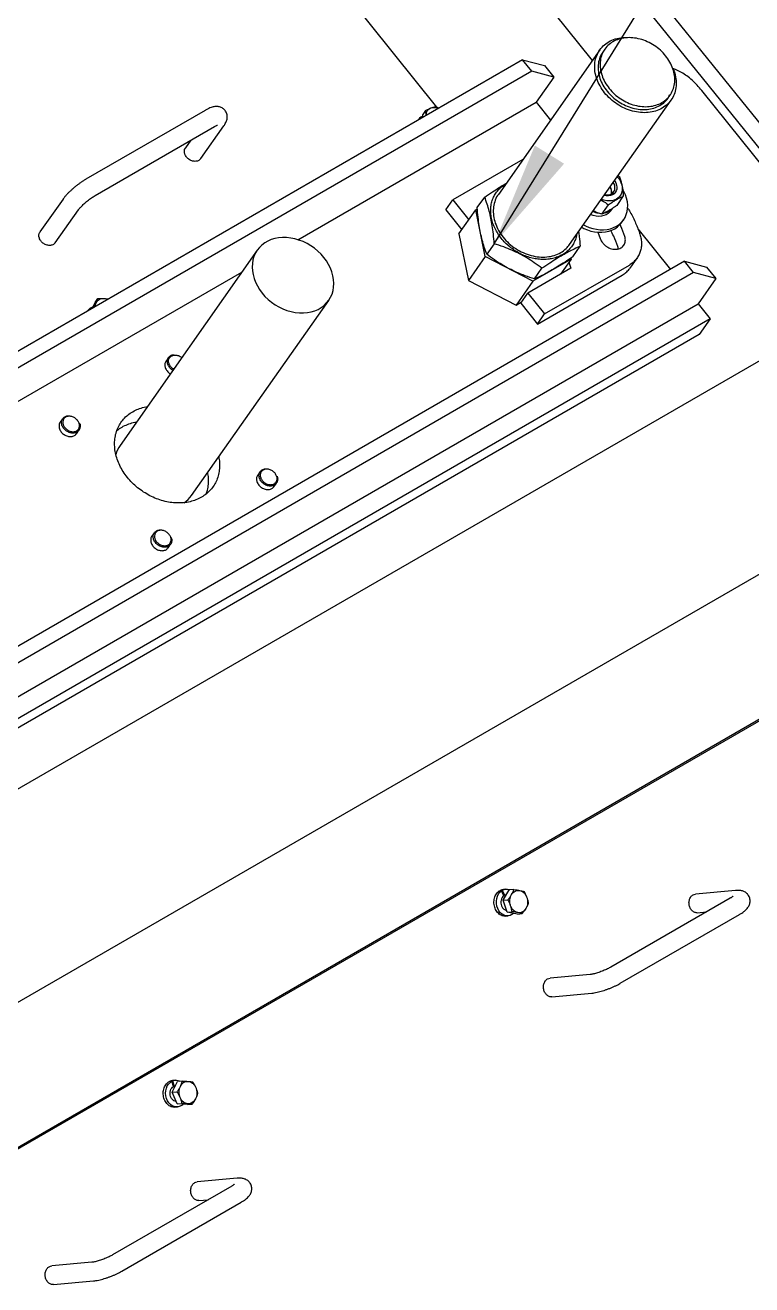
# Model space of a CAD drawing. Header units: millimetres. Extents: x 861 to 27901, y 673 to 17923.
# Drawn here: x 24009 to 24471, y 7523 to 8324 of the extents above; entities that cross this region are included whole.
import ezdxf

# ---------------------------------------------------------------- set-up
doc = ezdxf.new("R2010")
doc.units = ezdxf.units.MM
doc.header["$LTSCALE"] = 33.3
doc.layers.add('CAPA_1', color=7, linetype='Continuous')
doc.dimstyles.new('SLDDIMSTYLE2', dxfattribs={"dimtxt": 0.18, "dimasz": 66.6, "dimexe": 0, "dimexo": 0.0625, "dimgap": 0, "dimtad": 0, "dimtih": 1, "dimtoh": 1, "dimdec": 0, "dimrnd": 1e-09, "dimzin": 0, "dimdsep": 46, "dimtxsty": 'Standard', "dimsah": 1, "dimcen": 0.09, "dimadec": 0, "dimazin": 0, "dimtfac": 66.6, "dimtdec": 0, "dimtofl": 0, "dimtmove": 0, "dimatfit": 3, "dimfxl": 1, "dimfrac": 2, "dimtolj": 1, "dimtzin": 0, "dimarcsym": 0})

msp = doc.modelspace()

# ---------------------------------------------------------------- linework, layer by layer
at = {"color": 7, "linetype": 'Continuous', "lineweight": 25}
for p, q in [((24369.42, 8301.35), (24137.75, 8589.55)), ((24275.62, 8492.82), (24558.37, 8142.48)), ((24284.59, 8498), (24567.34, 8147.66)), ((24270.58, 8271.59), (24196, 8364.36)), ((24374.06, 8307.95), (24309.58, 8216.22)), ((24377.23, 8308.43), (24375.95, 8306.62)), ((24324.95, 8301.77), (23814.77, 8007.25)), ((24324.95, 8301.77), (24338.97, 8298.01)), ((24330.78, 8294.52), (24324.95, 8301.77)), ((24330.78, 8294.52), (23820.6, 8000)), ((24344.79, 8290.76), (24330.78, 8294.52)), ((24344.79, 8290.76), (24333.58, 8274.81)), ((24338.97, 8298.01), (24344.79, 8290.76)), ((24182.08, 8187.35), (24333.58, 8274.81)), ((24333.58, 8274.81), (24342.75, 8263.4)), ((24354.89, 8184.37), (24419.36, 8276.11)), ((24417.47, 8277.44), (24418.74, 8279.26)), ((24510.75, 8192.81), (24438.9, 8282.2)), ((24123.13, 8269.52), (24047.44, 8225.83)), ((24263.25, 8269.52), (24261.47, 8266.98)), ((24261.58, 8265.18), (24261.47, 8266.98)), ((24053.39, 8215.53), (24129.08, 8259.22)), ((24120.46, 8238.89), (24135.17, 8259.83)), ((24259.06, 8264.04), (24258.7, 8263.52)), ((24114.16, 8250.61), (24110.73, 8245.73)), ((24325.14, 8238.35), (24280.68, 8212.68)), ((24386.78, 8227.03), (24385.52, 8227.94)), ((24032.94, 8213.26), (24018.22, 8192.32)), ((24276.2, 8206.3), (24280.68, 8212.68)), ((24280.68, 8212.68), (24290.78, 8200.12)), ((24296.16, 8207.79), (24300.89, 8214.51)), ((24385.04, 8209.23), (24389.21, 8215.17)), ((24027.95, 8185.49), (24042.67, 8206.42)), ((24276.2, 8206.3), (24286.29, 8193.74)), ((24284.51, 8191.21), (24295.16, 8206.36)), ((24295.16, 8206.36), (24296.24, 8206.98)), ((24301.23, 8176.71), (24295.16, 8206.36)), ((24375.33, 8203.62), (24379.5, 8209.56)), ((24381.13, 8205.79), (24382.25, 8207.39)), ((24388.1, 8198.51), (24389.22, 8200.11)), ((24284.51, 8191.21), (24290.58, 8161.55)), ((24372.77, 8192.27), (24374.37, 8188.15)), ((24398.26, 8194.35), (24418.98, 8168.57)), ((24156.34, 8180.79), (24069.16, 8056.75)), ((24306.96, 8184.86), (24302.23, 8178.13)), ((24356.85, 8176.5), (24361.58, 8183.23)), ((24427.89, 8173.72), (23917.71, 7879.2)), ((24301.23, 8176.71), (24290.58, 8161.55)), ((24331.58, 8161.07), (24301.23, 8176.71)), ((24355.85, 8175.08), (24331.58, 8161.07)), ((24338.94, 8140.21), (24392.85, 8171.33)), ((24355.85, 8175.08), (24349.16, 8165.56)), ((24354.42, 8173.03), (24355.66, 8169.31)), ((24355.72, 8175.74), (24355.85, 8175.08)), ((24393.26, 8169.39), (24397.75, 8175.77)), ((24427.89, 8173.72), (24441.9, 8169.96)), ((24433.71, 8166.47), (24427.89, 8173.72)), ((24433.71, 8166.47), (23923.53, 7871.95)), ((23969.99, 8064.91), (24146.52, 8166.82)), ((24355.66, 8169.31), (24328.26, 8153.49)), ((24332.58, 8162.49), (24337.31, 8169.22)), ((24334.46, 8133.82), (24388.37, 8164.95)), ((24349.93, 8166.65), (24350.11, 8166.11)), ((24447.73, 8162.71), (24433.71, 8166.47)), ((24447.73, 8162.71), (24436.51, 8146.75)), ((24441.9, 8169.96), (24447.73, 8162.71)), ((24290.58, 8161.55), (24320.93, 8145.91)), ((24331.58, 8161.07), (24320.93, 8145.91)), ((23870.27, 7819.87), (24436.51, 8146.75)), ((24051.64, 8143.99), (24053.24, 8147.45)), ((24053.24, 8147.45), (24055.02, 8149.99)), ((24114.57, 8024.83), (24201.75, 8148.87)), ((24320.93, 8145.91), (24324.3, 8147.86)), ((24323.78, 8147.11), (24328.26, 8153.49)), ((24323.78, 8147.11), (24334.46, 8133.82)), ((24328.26, 8153.49), (24338.94, 8140.21)), ((24436.51, 8146.75), (24444.28, 8137.09)), ((24048.83, 8142.67), (24048.46, 8142.15)), ((24334.46, 8133.82), (24338.94, 8140.21)), ((24444.28, 8137.09), (23878.04, 7810.21)), ((24444.28, 8137.09), (24437.27, 8127.12)), ((24507.86, 8129.13), (23725.53, 7677.5)), ((24437.27, 8127.12), (23871.03, 7800.24)), ((24099.9, 8112.5), (24098.33, 8110.27)), ((24032.62, 8073.66), (24031.05, 8071.43)), ((24041.43, 8064.13), (24043, 8066.37)), ((24582.28, 8036.55), (23793, 7580.91)), ((24158.16, 8040.02), (24156.59, 8037.79)), ((24166.97, 8030.49), (24168.54, 8032.73)), ((24090.89, 8001.18), (24089.32, 7998.95)), ((24099.7, 7991.66), (24101.27, 7993.89)), ((24514.81, 7905.37), (23884.09, 7541.27)), ((24516.75, 7905.55), (23886.04, 7541.44)), ((24311.64, 7773.77), (24309.85, 7773.43)), ((24310.27, 7773.73), (24312.08, 7774.05)), ((24313.1, 7770.64), (24311.64, 7773.77)), ((24312.08, 7774.05), (24313.55, 7770.89)), ((24312.57, 7767.81), (24316.39, 7774.26)), ((24314.27, 7774.73), (24312.76, 7774.6)), ((24313.07, 7770.81), (24313.55, 7770.89)), ((24314.6, 7771.1), (24313.55, 7770.89)), ((24319.47, 7774.53), (24316.39, 7774.26)), ((24460.42, 7773.97), (24434.93, 7771.69)), ((24312.57, 7767.81), (24315.65, 7768.08)), ((24315.23, 7760.16), (24312.57, 7767.81)), ((24456.85, 7768.99), (24381.16, 7725.3)), ((24314.28, 7757.64), (24315.78, 7757.78)), ((24315.23, 7760.16), (24318.31, 7760.43)), ((24321.71, 7758.97), (24315.23, 7760.16)), ((24321.71, 7758.97), (24324.79, 7759.24)), ((24387.11, 7715), (24462.79, 7758.69)), ((24435.99, 7759.84), (24441.92, 7760.37)), ((24367.91, 7720.57), (24342.42, 7718.29)), ((24343.48, 7706.44), (24368.97, 7708.72)), ((24102.07, 7652.78), (24100.21, 7652.47)), ((24100.66, 7652.71), (24102.53, 7652.99)), ((24103.13, 7649.41), (24102.07, 7652.78)), ((24102.29, 7645.73), (24105.65, 7652.6)), ((24104.07, 7653.37), (24102.52, 7653.23)), ((24102.53, 7652.99), (24103.59, 7649.63)), ((24108.73, 7652.88), (24105.65, 7652.6)), ((24102.29, 7645.73), (24105.38, 7646.01)), ((24105.46, 7638.38), (24102.29, 7645.73)), ((24103.01, 7649.54), (24103.59, 7649.63)), ((24103.59, 7649.63), (24104.4, 7649.71)), ((24104.04, 7636.27), (24105.58, 7636.41)), ((24105.46, 7638.38), (24108.54, 7638.65)), ((24111.97, 7637.89), (24105.46, 7638.38)), ((24111.97, 7637.89), (24115.06, 7638.16)), ((24143.66, 7591.11), (24118.17, 7588.83)), ((24140.09, 7586.13), (24064.4, 7542.44)), ((24070.35, 7532.14), (24146.04, 7575.83)), ((24119.23, 7576.98), (24125.16, 7577.51)), ((24051.16, 7537.71), (24025.67, 7535.43)), ((24026.72, 7523.58), (24052.21, 7525.86))]:
    msp.add_line(p, q, dxfattribs=at)
at = {"color": 7, "linetype": 'Continuous', "lineweight": 25, "flags": 128}
for points in [[(24385.15, 8227.43), (24385.71, 8226.78), (24386.72, 8225.34), (24387.5, 8223.82), (24388.04, 8222.25), (24388.32, 8220.68), (24388.33, 8219.14), (24388.07, 8217.68), (24387.56, 8216.32), (24386.8, 8215.11), (24385.8, 8214.06), (24384.61, 8213.21), (24383.24, 8212.58), (24381.73, 8212.18), (24380.11, 8212.02), (24378.43, 8212.12), (24376.73, 8212.45), (24375.05, 8213.02), (24375.03, 8213.03)], [(24363.68, 8196.88), (24365, 8196.2), (24367.26, 8195.24), (24369.57, 8194.5), (24371.9, 8194), (24374.22, 8193.73), (24376.5, 8193.7), (24378.71, 8193.91), (24380.82, 8194.37), (24382.81, 8195.05), (24384.66, 8195.96), (24386.33, 8197.08), (24387.81, 8198.4), (24389.08, 8199.9), (24390.12, 8201.57), (24390.92, 8203.37), (24391.48, 8205.3), (24391.77, 8207.32), (24391.81, 8209.41), (24391.59, 8211.55), (24391.1, 8213.7), (24390.37, 8215.84), (24389.39, 8217.94), (24388.92, 8218.8)], [(24383.39, 8224.92), (24383.55, 8224.69), (24384.26, 8223.45), (24384.72, 8222.15), (24384.92, 8220.85), (24384.85, 8219.6), (24384.52, 8218.43), (24383.93, 8217.39), (24383.11, 8216.53), (24382.09, 8215.86), (24380.9, 8215.41), (24379.6, 8215.21), (24378.21, 8215.25), (24376.8, 8215.53), (24376.79, 8215.54)], [(24377.11, 8215.99), (24378.29, 8215.82), (24379.54, 8215.86), (24380.71, 8216.15), (24381.73, 8216.66), (24382.57, 8217.38), (24383.19, 8218.28), (24383.58, 8219.32), (24383.7, 8220.45), (24383.57, 8221.64), (24383.17, 8222.84), (24382.63, 8223.84)], [(24381.13, 8205.79), (24380.54, 8205.05), (24379.44, 8204.05), (24378.15, 8203.25), (24376.69, 8202.68), (24375.11, 8202.34), (24373.43, 8202.24), (24371.69, 8202.38), (24369.95, 8202.77), (24368.25, 8203.38)], [(24362.56, 8195.28), (24363.88, 8194.6), (24366.14, 8193.65), (24368.45, 8192.91), (24370.78, 8192.4), (24373.1, 8192.13), (24375.38, 8192.11), (24377.59, 8192.32), (24379.7, 8192.77), (24381.69, 8193.46), (24383.53, 8194.36), (24385.21, 8195.48), (24386.69, 8196.8), (24387.96, 8198.31), (24388.1, 8198.51)], [(24198.67, 8176.16), (24196.85, 8178.24), (24194.84, 8180.18), (24192.68, 8181.97), (24190.37, 8183.58), (24187.95, 8184.99), (24185.44, 8186.2), (24182.86, 8187.2), (24180.25, 8187.96), (24177.62, 8188.48), (24175, 8188.76), (24172.43, 8188.8), (24169.92, 8188.59), (24167.51, 8188.13), (24165.22, 8187.44), (24163.07, 8186.52), (24161.08, 8185.37), (24159.27, 8184.01), (24157.67, 8182.46), (24156.29, 8180.72), (24155.15, 8178.82), (24154.24, 8176.78), (24153.59, 8174.61), (24153.21, 8172.35), (24153.09, 8170.01), (24153.23, 8167.61), (24153.64, 8165.19), (24154.31, 8162.76), (24155.23, 8160.35), (24156.4, 8157.99), (24157.8, 8155.7), (24159.42, 8153.5), (24161.24, 8151.42), (24163.24, 8149.48), (24165.41, 8147.69), (24167.71, 8146.08), (24170.13, 8144.67), (24172.65, 8143.46), (24175.22, 8142.47), (24177.84, 8141.7), (24180.47, 8141.18), (24183.09, 8140.9), (24185.66, 8140.86), (24188.16, 8141.07), (24190.58, 8141.53), (24192.87, 8142.22), (24195.02, 8143.14), (24197.01, 8144.29), (24198.81, 8145.65), (24200.41, 8147.21), (24201.79, 8148.94), (24202.94, 8150.84), (24203.84, 8152.88), (24204.49, 8155.05), (24204.88, 8157.31), (24205, 8159.66), (24204.86, 8162.05), (24204.45, 8164.48), (24203.78, 8166.9), (24202.85, 8169.31), (24201.68, 8171.67), (24200.28, 8173.96), (24198.67, 8176.16)], [(24319.25, 7759.42), (24318.19, 7758.59), (24316.99, 7758.03), (24315.71, 7757.77), (24314.4, 7757.83), (24313.12, 7758.21), (24311.92, 7758.89), (24310.82, 7759.85), (24309.89, 7761.04), (24309.15, 7762.44), (24308.63, 7763.97), (24308.35, 7765.59), (24308.32, 7767.24), (24308.54, 7768.85), (24309, 7770.36), (24309.69, 7771.72), (24310.58, 7772.87), (24311.64, 7773.77)], [(24109.05, 7638.11), (24108.51, 7637.59), (24107.36, 7636.88), (24106.11, 7636.48), (24104.81, 7636.4), (24103.51, 7636.63), (24102.26, 7637.18), (24101.11, 7638.01), (24100.1, 7639.1), (24099.26, 7640.41), (24098.64, 7641.88), (24098.25, 7643.47), (24098.1, 7645.12), (24098.2, 7646.75), (24098.56, 7648.31), (24099.15, 7649.75), (24099.95, 7651), (24100.94, 7652.03), (24102.07, 7652.78)]]:
    msp.add_lwpolyline(points, dxfattribs=at)
at = {"color": 7, "linetype": 'Continuous', "lineweight": 25}
for centre, radius, start, end in [((24375.8, 8217.72), 5.8, 347.85557, 34.00392), ((24375.82, 8217.63), 5.88, 349.68053, 34.97117), ((24375.25, 8218.25), 14.04, 246.50437, 261.17666), ((24375.69, 8212.82), 8.5, 282.32645, 318.68868), ((24083.58, 8046.64), 17.61, 144.97537, 166.0105), ((24100.06, 8035.09), 17.77, 303.32505, 324.7313)]:
    msp.add_arc(centre, radius, start, end, dxfattribs=at)
for points, knots in [([(24420.66, 8295.79), (24420.88, 8295.33), (24421.82, 8293.33), (24422.53, 8289.68), (24422.72, 8285.06), (24421.85, 8280.7), (24420.02, 8276.77), (24417.29, 8273.42), (24413.78, 8270.8), (24409.6, 8268.99), (24404.94, 8268.06), (24399.95, 8268.06), (24394.84, 8268.97), (24389.81, 8270.77), (24385.03, 8273.39), (24380.71, 8276.73), (24377, 8280.65), (24374.05, 8285.01), (24371.97, 8289.64), (24370.84, 8294.36), (24370.71, 8299), (24371.57, 8303.36), (24373.4, 8307.29), (24376.13, 8310.63), (24379.64, 8313.27), (24383.83, 8315.03), (24387.45, 8315.9), (24389.7, 8315.86), (24390.29, 8315.84)], [0, 0, 0, 0, 0.01225, 0.052809, 0.093369, 0.133928, 0.174487, 0.215046, 0.255605, 0.296164, 0.336723, 0.377282, 0.417842, 0.458401, 0.49896, 0.539519, 0.580078, 0.620637, 0.661196, 0.701755, 0.742315, 0.782874, 0.823433, 0.863992, 0.904551, 0.94511, 0.985669, 1, 1, 1, 1]), ([(24376.02, 8306.57), (24375.84, 8306.35), (24374.81, 8305.14), (24373.72, 8302.38), (24372.87, 8298.42), (24373.01, 8294.16), (24374.05, 8289.85), (24375.92, 8285.58), (24377.82, 8282.97), (24378.77, 8281.67)], [0, 0, 0, 0, 0.034176, 0.195147, 0.356117, 0.517088, 0.678059, 0.839029, 1, 1, 1, 1]), ([(24438.9, 8282.2), (24437.9, 8283.38), (24435.91, 8285.75), (24432.69, 8288.83), (24429.38, 8291.52), (24426, 8293.71), (24423.01, 8295.26), (24421.2, 8295.84), (24420.48, 8296.07)], [0, 0, 0, 0, 0.176948, 0.353896, 0.530843, 0.707791, 0.884739, 1, 1, 1, 1]), ([(24378.77, 8281.67), (24379.85, 8280.44), (24382.02, 8277.99), (24386.02, 8274.96), (24390.38, 8272.55), (24395, 8270.9), (24399.68, 8270.06), (24404.25, 8270.07), (24408.52, 8270.92), (24412.36, 8272.57), (24415.53, 8275), (24417.63, 8277.35), (24418.35, 8279), (24418.54, 8279.45)], [0, 0, 0, 0, 0.096457, 0.192915, 0.289372, 0.385829, 0.482286, 0.578744, 0.675201, 0.771658, 0.868115, 0.964573, 1, 1, 1, 1]), ([(24135.17, 8259.83), (24135.33, 8260.05), (24135.77, 8260.7), (24136.33, 8261.7), (24136.82, 8262.86), (24137.13, 8263.95), (24137.27, 8265.09), (24137.23, 8266.25), (24136.98, 8267.41), (24136.53, 8268.53), (24135.86, 8269.56), (24135, 8270.46), (24134, 8271.16), (24132.96, 8271.64), (24131.9, 8271.93), (24130.84, 8272.06), (24129.79, 8272.04), (24128.72, 8271.88), (24127.54, 8271.58), (24126.22, 8271.1), (24124.74, 8270.42), (24123.67, 8269.82), (24123.13, 8269.52)], [0, 0, 0, 0, 0.0368664, 0.1078919, 0.1598164, 0.2070955, 0.2520237, 0.2959692, 0.3395679, 0.3830842, 0.4266338, 0.4727017, 0.5164059, 0.5584709, 0.5997471, 0.6411873, 0.6841373, 0.7308022, 0.7849937, 0.8529559, 0.9258343, 1, 1, 1, 1]), ([(24263.25, 8269.52), (24263.87, 8269.83), (24265.06, 8270.41), (24266.17, 8270.87), (24266.71, 8271.08)], [0, 0, 0, 0, 0.523687, 1, 1, 1, 1]), ([(24263.69, 8266.33), (24263.65, 8266.88), (24263.55, 8268.04), (24263.36, 8269.01), (24263.25, 8269.52)], [0, 0, 0, 0, 0.476313, 1, 1, 1, 1]), ([(24266.71, 8271.08), (24267.22, 8271.27), (24268.29, 8271.66), (24269.22, 8271.88), (24269.71, 8272)], [0, 0, 0, 0, 0.476313, 1, 1, 1, 1]), ([(24266.71, 8271.08), (24267.22, 8271.23), (24268.24, 8271.52), (24269.94, 8271.47), (24271.05, 8271.12), (24271.57, 8270.95)], [0, 0, 0, 0, 0.343426, 0.686852, 1, 1, 1, 1]), ([(24269.71, 8272), (24270.37, 8271.72), (24271.05, 8271.43), (24271.7, 8271.05), (24271.72, 8271.04)], [0, 0, 0, 0, 0.970015, 1, 1, 1, 1]), ([(24129.08, 8259.22), (24129.24, 8259.32), (24129.71, 8259.58), (24130.31, 8259.89), (24130.81, 8260.11), (24131.08, 8260.2), (24131.09, 8260.21), (24131.1, 8260.21)], [0, 0, 0, 0, 0.156594, 0.431176, 0.656905, 0.860559, 1, 1, 1, 1]), ([(24258.8, 8263.58), (24258.99, 8263.89), (24259.41, 8264.57), (24260.34, 8265.4), (24261.14, 8265.78), (24261.53, 8265.97)], [0, 0, 0, 0, 0.300624, 0.65788, 1, 1, 1, 1]), ([(24111.39, 8239.88), (24110.97, 8240.51), (24110.13, 8241.78), (24109.95, 8243.8), (24110.21, 8245.19), (24110.71, 8245.65), (24110.76, 8245.7)], [0, 0, 0, 0, 0.322025, 0.644051, 0.966076, 1, 1, 1, 1]), ([(24120.42, 8238.92), (24120.06, 8238.5), (24119.3, 8237.61), (24117.38, 8237.07), (24115.19, 8237.26), (24113, 8238.21), (24111.93, 8239.32), (24111.39, 8239.88)], [0, 0, 0, 0, 0.182782, 0.387086, 0.591391, 0.795695, 1, 1, 1, 1]), ([(24389.21, 8215.17), (24389.13, 8216.08), (24388.99, 8217.8), (24388.66, 8220.18), (24388.22, 8222.46), (24387.61, 8224.78), (24387.07, 8226.25), (24386.78, 8227.03)], [0, 0, 0, 0, 0.203457, 0.383587, 0.554959, 0.763165, 1, 1, 1, 1]), ([(24047.44, 8225.83), (24047.19, 8225.68), (24046.43, 8225.24), (24045.15, 8224.41), (24043.6, 8223.34), (24042.06, 8222.21), (24040.56, 8221.02), (24039.1, 8219.79), (24037.71, 8218.54), (24036.39, 8217.28), (24035.17, 8216.01), (24034.04, 8214.73), (24033.33, 8213.82), (24032.98, 8213.32), (24032.94, 8213.26)], [0, 0, 0, 0, 0.048798, 0.144484, 0.237713, 0.329423, 0.420433, 0.511325, 0.602497, 0.694478, 0.788036, 0.884412, 0.986447, 1, 1, 1, 1]), ([(24300.89, 8214.51), (24302.54, 8215.63), (24305.65, 8217.74), (24310.01, 8220.5), (24312.9, 8222.27), (24314.28, 8223.03), (24314.43, 8223.11)], [0, 0, 0, 0, 0.351885, 0.66642, 0.963079, 1, 1, 1, 1]), ([(24359.35, 8190.71), (24359.31, 8190.41), (24359.11, 8189.07), (24358.31, 8186.85), (24356.93, 8184.13), (24355.1, 8181.69), (24352.88, 8179.57), (24350.31, 8177.81), (24347.43, 8176.43), (24344.3, 8175.45), (24340.95, 8174.91), (24337.46, 8174.79), (24333.87, 8175.12), (24330.26, 8175.87), (24326.68, 8177.05), (24323.2, 8178.62), (24319.87, 8180.56), (24316.75, 8182.83), (24313.9, 8185.41), (24311.36, 8188.24), (24309.18, 8191.28), (24307.4, 8194.48), (24306.04, 8197.77), (24305.12, 8201.1), (24304.67, 8204.42), (24304.7, 8207.67), (24305.19, 8210.8), (24306.15, 8213.74), (24307.55, 8216.46), (24309.38, 8218.89), (24311.54, 8221), (24313.26, 8222.1), (24314.09, 8222.64)], [0, 0, 0, 0, 0.009816, 0.044014, 0.078213, 0.112411, 0.14661, 0.180808, 0.215007, 0.249205, 0.283404, 0.317602, 0.351801, 0.386, 0.420198, 0.454397, 0.488595, 0.522794, 0.556992, 0.591191, 0.625389, 0.659588, 0.693786, 0.727985, 0.762183, 0.796382, 0.83058, 0.864779, 0.898977, 0.933176, 0.967375, 1, 1, 1, 1]), ([(24042.67, 8206.42), (24042.73, 8206.51), (24042.9, 8206.75), (24043.31, 8207.26), (24043.93, 8207.96), (24044.72, 8208.78), (24045.66, 8209.7), (24046.73, 8210.66), (24047.88, 8211.64), (24049.09, 8212.61), (24050.31, 8213.52), (24051.5, 8214.35), (24052.54, 8215.03), (24053.13, 8215.38), (24053.39, 8215.53)], [0, 0, 0, 0, 0.0471099, 0.1214108, 0.2010595, 0.2859493, 0.3746056, 0.4657947, 0.5585379, 0.6520657, 0.7457123, 0.8386825, 0.9302778, 1, 1, 1, 1]), ([(24306.96, 8184.86), (24306.79, 8186.91), (24306.47, 8190.78), (24305.76, 8196.19), (24304.9, 8201.07), (24303.83, 8205.65), (24302.5, 8210.18), (24301.45, 8213.02), (24300.89, 8214.51)], [0, 0, 0, 0, 0.182688, 0.345984, 0.5, 0.654005, 0.817302, 1, 1, 1, 1]), ([(24309.65, 8216.16), (24309.46, 8215.93), (24308.33, 8214.61), (24307.14, 8211.59), (24306.22, 8207.27), (24306.37, 8202.63), (24307.5, 8197.91), (24309.58, 8193.28), (24312.53, 8188.92), (24316.24, 8184.99), (24320.56, 8181.66), (24325.33, 8179.04), (24330.37, 8177.24), (24335.48, 8176.32), (24340.46, 8176.33), (24345.14, 8177.25), (24349.29, 8179.08), (24352.63, 8181.46), (24354.15, 8183.52), (24354.82, 8184.43)], [0, 0, 0, 0, 0.013269, 0.075769, 0.138269, 0.200769, 0.263269, 0.325769, 0.388269, 0.450769, 0.513269, 0.575769, 0.638269, 0.700769, 0.763269, 0.825769, 0.888269, 0.950769, 1, 1, 1, 1]), ([(24374.79, 8212.68), (24375.51, 8212.26), (24377.17, 8211.3), (24378.66, 8210.19), (24379.5, 8209.56)], [0, 0, 0, 0, 0.434194, 1, 1, 1, 1]), ([(24379.5, 8209.56), (24380.23, 8210.06), (24381.61, 8210.99), (24383.55, 8212.21), (24385.41, 8213.3), (24387.32, 8214.32), (24388.55, 8214.87), (24389.21, 8215.17)], [0, 0, 0, 0, 0.203457, 0.383587, 0.554959, 0.763165, 1, 1, 1, 1]), ([(24302.23, 8178.13), (24301.68, 8179.62), (24300.62, 8182.46), (24299.3, 8186.99), (24298.23, 8191.57), (24297.36, 8196.46), (24296.65, 8201.87), (24296.33, 8205.74), (24296.16, 8207.79)], [0, 0, 0, 0, 0.182375, 0.345749, 0.5, 0.654251, 0.817624, 1, 1, 1, 1]), ([(24375.33, 8203.62), (24374.43, 8203.92), (24372.75, 8204.48), (24370.94, 8205.21), (24370.05, 8205.65), (24369.9, 8205.73)], [0, 0, 0, 0, 0.485882, 0.916058, 1, 1, 1, 1]), ([(24385.04, 8209.23), (24384.3, 8208.73), (24382.92, 8207.8), (24380.99, 8206.58), (24379.13, 8205.49), (24377.21, 8204.47), (24375.98, 8203.92), (24375.33, 8203.62)], [0, 0, 0, 0, 0.203457, 0.383587, 0.554959, 0.763165, 1, 1, 1, 1]), ([(24391.68, 8207.75), (24392.09, 8207.11), (24393.92, 8204.21), (24396.57, 8198.82), (24398.42, 8194.04), (24399.34, 8191.65)], [0, 0, 0, 0, 0.124413, 0.562207, 1, 1, 1, 1]), ([(24389.9, 8189.51), (24389.15, 8191.71), (24388.28, 8194.25), (24387.03, 8196.72), (24386.86, 8197.06)], [0, 0, 0, 0, 0.862982, 1, 1, 1, 1]), ([(24027.92, 8185.51), (24027.56, 8185.09), (24026.79, 8184.21), (24024.88, 8183.67), (24022.68, 8183.85), (24020.53, 8184.83), (24018.78, 8186.41), (24017.66, 8188.39), (24017.44, 8190.39), (24017.7, 8191.79), (24018.21, 8192.25), (24018.25, 8192.29)], [0, 0, 0, 0, 0.111832, 0.236832, 0.361832, 0.486832, 0.611832, 0.736832, 0.861832, 0.986832, 1, 1, 1, 1]), ([(24360.61, 8192.51), (24360.76, 8191.46), (24361.17, 8188.44), (24361.42, 8185.28), (24361.58, 8183.23)], [0, 0, 0, 0, 0.349256, 1, 1, 1, 1]), ([(24385.42, 8183.13), (24384.64, 8185.32), (24383.42, 8188.77), (24381.69, 8192.12), (24381.05, 8193.34)], [0, 0, 0, 0, 0.63565, 1, 1, 1, 1]), ([(24337.31, 8169.22), (24335.69, 8170.43), (24332.62, 8172.72), (24327.84, 8175.78), (24323.11, 8178.42), (24318.16, 8180.77), (24312.77, 8182.95), (24308.97, 8184.2), (24306.96, 8184.86)], [0, 0, 0, 0, 0.182688, 0.345984, 0.5, 0.654005, 0.817302, 1, 1, 1, 1]), ([(24361.58, 8183.23), (24360.33, 8182.67), (24357.94, 8181.6), (24354.19, 8179.69), (24350.42, 8177.61), (24346.44, 8175.22), (24342.06, 8172.44), (24338.95, 8170.33), (24337.31, 8169.22)], [0, 0, 0, 0, 0.182688, 0.345984, 0.5, 0.654005, 0.817302, 1, 1, 1, 1]), ([(24385.76, 8181.53), (24385.76, 8181.57), (24385.75, 8182.09), (24385.58, 8182.63), (24385.42, 8183.13)], [0, 0, 0, 0, 0.075592, 1, 1, 1, 1]), ([(24332.58, 8162.49), (24330.57, 8163.15), (24326.78, 8164.39), (24321.38, 8166.58), (24316.43, 8168.92), (24311.69, 8171.57), (24306.92, 8174.63), (24303.85, 8176.92), (24302.23, 8178.13)], [0, 0, 0, 0, 0.182375, 0.345749, 0.5, 0.654251, 0.817624, 1, 1, 1, 1]), ([(24356.85, 8176.5), (24355.21, 8175.39), (24352.1, 8173.28), (24347.72, 8170.5), (24343.74, 8168.11), (24339.97, 8166.02), (24336.21, 8164.11), (24333.83, 8163.05), (24332.58, 8162.49)], [0, 0, 0, 0, 0.182375, 0.345749, 0.5, 0.654251, 0.817624, 1, 1, 1, 1]), ([(24388.37, 8164.95), (24389.16, 8165.47), (24390.76, 8166.51), (24392.35, 8168.07), (24393.03, 8169.14), (24393.21, 8169.42)], [0, 0, 0, 0, 0.422586, 0.845172, 1, 1, 1, 1]), ([(24052.5, 8144.48), (24052.72, 8144.94), (24053.22, 8145.94), (24053.65, 8146.85), (24053.88, 8147.34)], [0, 0, 0, 0, 0.454255, 1, 1, 1, 1]), ([(24053.5, 8145.06), (24053.48, 8145.34), (24053.42, 8146.16), (24053.69, 8146.87), (24053.88, 8147.34)], [0, 0, 0, 0, 0.344026, 1, 1, 1, 1]), ([(24053.88, 8147.34), (24054.09, 8147.8), (24054.53, 8148.78), (24054.85, 8149.57), (24055.02, 8149.99)], [0, 0, 0, 0, 0.476313, 1, 1, 1, 1]), ([(24055.02, 8149.99), (24055.74, 8150.04), (24057.12, 8150.15), (24058.43, 8150.11), (24059.05, 8150.09)], [0, 0, 0, 0, 0.523687, 1, 1, 1, 1]), ([(24059.05, 8150.09), (24059.64, 8150.04), (24060.4, 8149.97), (24061.14, 8149.64), (24061.31, 8149.57)], [0, 0, 0, 0, 0.767513, 1, 1, 1, 1]), ([(24059.05, 8150.09), (24059.66, 8150.04), (24060.56, 8149.98), (24061.36, 8149.81), (24061.62, 8149.75)], [0, 0, 0, 0, 0.6740294, 1, 1, 1, 1]), ([(24048.56, 8142.21), (24048.75, 8142.52), (24049.17, 8143.21), (24050.13, 8144.02), (24051.1, 8144.6), (24051.8, 8144.77), (24052.03, 8144.83)], [0, 0, 0, 0, 0.25153, 0.550443, 0.849357, 1, 1, 1, 1]), ([(24098.36, 8110.24), (24098.31, 8110.19), (24097.78, 8109.7), (24097.5, 8108.21), (24097.73, 8106.06), (24098.94, 8104), (24100.2, 8102.66), (24101.05, 8102.29), (24101.14, 8102.25)], [0, 0, 0, 0, 0.024898, 0.261244, 0.49759, 0.733936, 0.970282, 1, 1, 1, 1]), ([(24102.71, 8104.49), (24102.62, 8104.53), (24101.77, 8104.89), (24100.51, 8106.24), (24099.31, 8108.29), (24099.02, 8110.48), (24099.64, 8112.43), (24101.11, 8113.76), (24102.52, 8114.38), (24103.37, 8114.3), (24103.44, 8114.29)], [0, 0, 0, 0, 0.020203, 0.180873, 0.341542, 0.502212, 0.662882, 0.823552, 0.984221, 1, 1, 1, 1]), ([(24103.23, 8105.22), (24103.12, 8105.26), (24102.35, 8105.6), (24101.19, 8106.82), (24100.11, 8108.66), (24099.85, 8110.64), (24100.42, 8112.38), (24101.73, 8113.63), (24103.59, 8114.21), (24105.69, 8114), (24107.39, 8113.34), (24108.11, 8112.63), (24108.31, 8112.45)], [0, 0, 0, 0, 0.017838, 0.135238, 0.252638, 0.370038, 0.487438, 0.604838, 0.722238, 0.839637, 0.957037, 1, 1, 1, 1]), ([(24043.36, 8070.71), (24043.39, 8070.66), (24043.81, 8069.93), (24043.83, 8068.38), (24043.27, 8066.46), (24041.79, 8065.06), (24039.74, 8064.42), (24037.38, 8064.63), (24035.09, 8065.66), (24033.21, 8067.36), (24032.04, 8069.46), (24031.74, 8071.64), (24032.37, 8073.59), (24033.84, 8074.92), (24035.25, 8075.55), (24036.09, 8075.46), (24036.17, 8075.45)], [0, 0, 0, 0, 0.006108, 0.08826, 0.170412, 0.252564, 0.334716, 0.416868, 0.49902, 0.581172, 0.663324, 0.745476, 0.827628, 0.90978, 0.991932, 1, 1, 1, 1]), ([(24073.78, 8036.4), (24072.87, 8037.61), (24071.05, 8040.03), (24068.91, 8043.91), (24067.25, 8047.9), (24066.15, 8051.94), (24065.6, 8055.97), (24065.63, 8059.91), (24066.23, 8063.69), (24067.39, 8067.26), (24069.09, 8070.55), (24071.3, 8073.51), (24073.99, 8076.08), (24077.1, 8078.22), (24080.6, 8079.87), (24083.73, 8080.92), (24085.76, 8081.21), (24086.42, 8081.31)], [0, 0, 0, 0, 0.069009, 0.138017, 0.207026, 0.276034, 0.345043, 0.414051, 0.48306, 0.552068, 0.621077, 0.690085, 0.759094, 0.828103, 0.897111, 0.96612, 1, 1, 1, 1]), ([(24031.09, 8071.4), (24031.04, 8071.35), (24030.5, 8070.86), (24030.22, 8069.37), (24030.45, 8067.24), (24031.65, 8065.12), (24033.52, 8063.43), (24035.81, 8062.4), (24038.15, 8062.19), (24040.2, 8062.77), (24041.01, 8063.72), (24041.4, 8064.17)], [0, 0, 0, 0, 0.0131682, 0.1381682, 0.2631682, 0.3881682, 0.5131682, 0.6381682, 0.7631682, 0.8881682, 1, 1, 1, 1]), ([(24079.42, 8071.34), (24078.75, 8071.24), (24076.72, 8070.95), (24073.6, 8069.9), (24070.09, 8068.28), (24068.1, 8066.81), (24067.11, 8066.07)], [0, 0, 0, 0, 0.141363, 0.429294, 0.717225, 1, 1, 1, 1]), ([(24131.86, 8049.44), (24132.05, 8048.28), (24132.46, 8045.78), (24132.39, 8042.02), (24131.8, 8038.23), (24130.64, 8034.66), (24128.94, 8031.37), (24126.73, 8028.41), (24124.04, 8025.84), (24120.92, 8023.7), (24117.43, 8022.03), (24113.63, 8020.85), (24109.57, 8020.19), (24105.34, 8020.05), (24100.99, 8020.45), (24096.62, 8021.36), (24092.28, 8022.78), (24088.06, 8024.68), (24084.02, 8027.04), (24080.25, 8029.8), (24076.77, 8032.91), (24074.78, 8035.24), (24073.78, 8036.4)], [0, 0, 0, 0, 0.043477, 0.09382, 0.144163, 0.194507, 0.24485, 0.295193, 0.345537, 0.39588, 0.446223, 0.496567, 0.54691, 0.597253, 0.647597, 0.69794, 0.748283, 0.798627, 0.84897, 0.899313, 0.949657, 1, 1, 1, 1]), ([(24123.91, 8025.88), (24124.2, 8026.67), (24124.9, 8028.64), (24125.37, 8032.05), (24125.45, 8035.8), (24125.04, 8038.31), (24124.85, 8039.47)], [0, 0, 0, 0, 0.19164, 0.473928, 0.756216, 1, 1, 1, 1]), ([(24156.63, 8037.76), (24156.58, 8037.71), (24156.04, 8037.22), (24155.76, 8035.73), (24155.99, 8033.59), (24157.18, 8031.48), (24159.05, 8029.79), (24161.35, 8028.75), (24163.69, 8028.55), (24165.74, 8029.13), (24166.55, 8030.08), (24166.94, 8030.52)], [0, 0, 0, 0, 0.013168, 0.138168, 0.263168, 0.388168, 0.513168, 0.638168, 0.763168, 0.888168, 1, 1, 1, 1]), ([(24168.9, 8037.07), (24168.93, 8037.02), (24169.35, 8036.29), (24169.37, 8034.73), (24168.81, 8032.81), (24167.33, 8031.42), (24165.27, 8030.78), (24162.92, 8030.99), (24160.63, 8032.02), (24158.75, 8033.72), (24157.58, 8035.82), (24157.28, 8038), (24157.91, 8039.95), (24159.38, 8041.28), (24160.79, 8041.91), (24161.63, 8041.82), (24161.71, 8041.81)], [0, 0, 0, 0, 0.006108, 0.08826, 0.170412, 0.252564, 0.334716, 0.416868, 0.49902, 0.581172, 0.663324, 0.745476, 0.827628, 0.90978, 0.991932, 1, 1, 1, 1]), ([(24101.62, 7998.23), (24101.65, 7998.18), (24102.07, 7997.45), (24102.09, 7995.9), (24101.53, 7993.98), (24100.06, 7992.58), (24098, 7991.94), (24095.64, 7992.15), (24093.35, 7993.19), (24091.47, 7994.88), (24090.3, 7996.98), (24090, 7999.16), (24090.63, 8001.12), (24092.1, 8002.44), (24093.51, 8003.07), (24094.35, 8002.98), (24094.43, 8002.97)], [0, 0, 0, 0, 0.006108, 0.08826, 0.170412, 0.252564, 0.334716, 0.416868, 0.49902, 0.581172, 0.663324, 0.745476, 0.827628, 0.90978, 0.991932, 1, 1, 1, 1]), ([(24089.35, 7998.92), (24089.3, 7998.87), (24088.76, 7998.38), (24088.48, 7996.89), (24088.72, 7994.76), (24089.91, 7992.64), (24091.78, 7990.95), (24094.07, 7989.92), (24096.42, 7989.72), (24098.46, 7990.29), (24099.28, 7991.24), (24099.66, 7991.69)], [0, 0, 0, 0, 0.013168, 0.138168, 0.263168, 0.388168, 0.513168, 0.638168, 0.763168, 0.888168, 1, 1, 1, 1]), ([(24314.28, 7757.67), (24313.93, 7757.64), (24313.15, 7757.6), (24311.94, 7757.9), (24310.7, 7758.5), (24309.57, 7759.39), (24308.58, 7760.54), (24307.78, 7761.89), (24307.2, 7763.41), (24306.85, 7765.02), (24306.75, 7766.68), (24306.91, 7768.31), (24307.31, 7769.87), (24307.95, 7771.27), (24308.79, 7772.51), (24309.49, 7773.12), (24309.85, 7773.43)], [0, 0, 0, 0, 0.057679, 0.130166, 0.202652, 0.275138, 0.347624, 0.42011, 0.492597, 0.565083, 0.637569, 0.710055, 0.782541, 0.855028, 0.927514, 1, 1, 1, 1]), ([(24310.27, 7773.73), (24310.67, 7773.94), (24311.45, 7774.36), (24312.32, 7774.61), (24312.76, 7774.59), (24312.76, 7774.59)], [0, 0, 0, 0, 0.49661, 0.99322, 1, 1, 1, 1]), ([(24313.1, 7770.64), (24312.69, 7770.29), (24311.88, 7769.59), (24311.19, 7767.87), (24311.05, 7765.97), (24311.48, 7764.09), (24312.44, 7762.56), (24313.59, 7761.6), (24314.38, 7761.5), (24314.68, 7761.46)], [0, 0, 0, 0, 0.151804, 0.303608, 0.455412, 0.607216, 0.75902, 0.910823, 1, 1, 1, 1]), ([(24312.08, 7774.05), (24312.49, 7774.24), (24313.29, 7774.62), (24314.59, 7774.79), (24315.79, 7774.71), (24316.53, 7774.42), (24316.84, 7774.3)], [0, 0, 0, 0, 0.26692, 0.53384, 0.80076, 1, 1, 1, 1]), ([(24315.65, 7768.08), (24316.1, 7768.65), (24316.94, 7769.72), (24317.63, 7770.82), (24317.95, 7771.34)], [0, 0, 0, 0, 0.5236871, 1, 1, 1, 1]), ([(24317.95, 7771.34), (24318.24, 7771.86), (24318.85, 7772.95), (24319.26, 7773.99), (24319.47, 7774.53)], [0, 0, 0, 0, 0.476313, 1, 1, 1, 1]), ([(24319.47, 7774.53), (24320.14, 7774.44), (24321.43, 7774.27), (24322.56, 7774.07), (24323.1, 7773.97)], [0, 0, 0, 0, 0.523687, 1, 1, 1, 1]), ([(24323.1, 7773.97), (24323.61, 7773.87), (24324.67, 7773.67), (24325.51, 7773.45), (24325.95, 7773.34)], [0, 0, 0, 0, 0.476313, 1, 1, 1, 1]), ([(24325.95, 7773.34), (24326.3, 7772.69), (24326.95, 7771.46), (24327.44, 7770.17), (24327.67, 7769.55)], [0, 0, 0, 0, 0.523687, 1, 1, 1, 1]), ([(24431.25, 7763.34), (24431.04, 7764.08), (24430.62, 7765.58), (24430.89, 7767.94), (24431.81, 7769.93), (24433.24, 7771.33), (24434.39, 7771.54), (24434.94, 7771.65)], [0, 0, 0, 0, 0.204325, 0.40865, 0.612976, 0.817301, 1, 1, 1, 1]), ([(24462.79, 7758.69), (24463.05, 7758.84), (24463.81, 7759.29), (24465.01, 7760.08), (24466.29, 7761.05), (24467.33, 7762.01), (24468.14, 7762.98), (24468.76, 7763.93), (24469.23, 7764.97), (24469.54, 7766.09), (24469.65, 7767.28), (24469.54, 7768.48), (24469.21, 7769.66), (24468.65, 7770.77), (24467.91, 7771.73), (24467.05, 7772.5), (24466.13, 7773.09), (24465.16, 7773.53), (24464.15, 7773.82), (24463.08, 7773.99), (24461.85, 7774.06), (24460.93, 7774), (24460.42, 7773.97)], [0, 0, 0, 0, 0.03475, 0.105722, 0.181525, 0.252503, 0.304114, 0.351256, 0.396118, 0.440033, 0.483617, 0.527126, 0.570672, 0.616642, 0.660268, 0.702284, 0.743539, 0.784993, 0.828012, 0.874838, 0.929355, 1, 1, 1, 1]), ([(24317.37, 7764.29), (24317.14, 7764.91), (24316.65, 7766.2), (24316, 7767.43), (24315.65, 7768.08)], [0, 0, 0, 0, 0.476313, 1, 1, 1, 1]), ([(24318.31, 7760.43), (24318.2, 7761.1), (24317.98, 7762.38), (24317.57, 7763.67), (24317.37, 7764.29)], [0, 0, 0, 0, 0.523687, 1, 1, 1, 1]), ([(24328.61, 7765.69), (24328.4, 7765.15), (24327.99, 7764.11), (24327.38, 7763.02), (24327.09, 7762.5)], [0, 0, 0, 0, 0.523687, 1, 1, 1, 1]), ([(24327.67, 7769.55), (24327.87, 7768.93), (24328.28, 7767.64), (24328.5, 7766.36), (24328.61, 7765.69)], [0, 0, 0, 0, 0.4763129, 1, 1, 1, 1]), ([(24435.98, 7759.89), (24435.92, 7759.87), (24435.27, 7759.66), (24433.93, 7760.14), (24432.27, 7761.31), (24431.59, 7762.66), (24431.25, 7763.34)], [0, 0, 0, 0, 0.034078, 0.356052, 0.678026, 1, 1, 1, 1]), ([(24458.72, 7770.25), (24458.71, 7770.25), (24458.7, 7770.24), (24458.48, 7770.05), (24458.08, 7769.76), (24457.53, 7769.39), (24457.06, 7769.12), (24456.85, 7768.99)], [0, 0, 0, 0, 0.144565, 0.339815, 0.557976, 0.799681, 1, 1, 1, 1]), ([(24321.94, 7759.87), (24321.4, 7759.97), (24320.26, 7760.17), (24318.98, 7760.34), (24318.31, 7760.43)], [0, 0, 0, 0, 0.476313, 1, 1, 1, 1]), ([(24324.79, 7759.24), (24324.35, 7759.35), (24323.51, 7759.57), (24322.45, 7759.78), (24321.94, 7759.87)], [0, 0, 0, 0, 0.523687, 1, 1, 1, 1]), ([(24327.09, 7762.5), (24326.77, 7761.98), (24326.08, 7760.88), (24325.23, 7759.81), (24324.79, 7759.24)], [0, 0, 0, 0, 0.4763129, 1, 1, 1, 1]), ([(24381.16, 7725.3), (24380.99, 7725.2), (24380.49, 7724.91), (24379.53, 7724.42), (24378.29, 7723.82), (24376.93, 7723.23), (24375.51, 7722.65), (24374.06, 7722.12), (24372.64, 7721.65), (24371.3, 7721.25), (24370.09, 7720.94), (24369.09, 7720.73), (24368.36, 7720.61), (24368.05, 7720.58), (24367.91, 7720.57)], [0, 0, 0, 0, 0.048183, 0.135827, 0.225798, 0.317825, 0.411024, 0.504695, 0.598106, 0.690529, 0.781197, 0.869119, 0.944137, 1, 1, 1, 1]), ([(24343.47, 7706.48), (24343.41, 7706.46), (24342.76, 7706.26), (24341.42, 7706.73), (24339.8, 7707.92), (24338.64, 7709.88), (24338.14, 7712.19), (24338.38, 7714.54), (24339.31, 7716.53), (24340.74, 7717.93), (24341.89, 7718.14), (24342.43, 7718.25)], [0, 0, 0, 0, 0.01323, 0.13823, 0.26323, 0.38823, 0.51323, 0.63823, 0.76323, 0.88823, 1, 1, 1, 1]), ([(24368.97, 7708.72), (24369.24, 7708.75), (24370.02, 7708.83), (24371.41, 7709.06), (24373.15, 7709.44), (24374.95, 7709.92), (24376.76, 7710.47), (24378.56, 7711.09), (24380.35, 7711.77), (24382.11, 7712.5), (24383.82, 7713.27), (24385.43, 7714.07), (24386.5, 7714.65), (24387.04, 7714.96), (24387.11, 7715)], [0, 0, 0, 0, 0.051037, 0.148962, 0.250866, 0.347019, 0.440228, 0.531927, 0.622935, 0.71383, 0.80501, 0.897006, 0.987141, 1, 1, 1, 1]), ([(24104.04, 7636.31), (24103.9, 7636.29), (24103.33, 7636.19), (24102.31, 7636.36), (24101.03, 7636.81), (24099.84, 7637.57), (24098.78, 7638.6), (24097.89, 7639.87), (24097.2, 7641.31), (24096.74, 7642.89), (24096.53, 7644.53), (24096.57, 7646.18), (24096.86, 7647.78), (24097.39, 7649.27), (24098.14, 7650.58), (24099.08, 7651.69), (24099.83, 7652.21), (24100.21, 7652.47)], [0, 0, 0, 0, 0.022769, 0.092571, 0.162374, 0.232176, 0.301978, 0.37178, 0.441582, 0.511385, 0.581187, 0.650989, 0.720791, 0.790593, 0.860396, 0.930198, 1, 1, 1, 1]), ([(24100.66, 7652.71), (24101.07, 7652.89), (24101.67, 7653.15), (24102.32, 7653.18), (24102.53, 7653.19)], [0, 0, 0, 0, 0.674585, 1, 1, 1, 1]), ([(24102.53, 7652.99), (24102.95, 7653.13), (24103.78, 7653.4), (24105.09, 7653.4), (24106.21, 7653.19), (24106.85, 7652.85), (24107.08, 7652.73)], [0, 0, 0, 0, 0.280934, 0.561868, 0.842802, 1, 1, 1, 1]), ([(24107.45, 7649.48), (24107.7, 7650.03), (24108.23, 7651.19), (24108.56, 7652.3), (24108.73, 7652.88)], [0, 0, 0, 0, 0.476313, 1, 1, 1, 1]), ([(24108.73, 7652.88), (24109.41, 7652.85), (24110.69, 7652.78), (24111.84, 7652.71), (24112.38, 7652.67)], [0, 0, 0, 0, 0.523687, 1, 1, 1, 1]), ([(24112.38, 7652.67), (24112.89, 7652.63), (24113.95, 7652.54), (24114.8, 7652.44), (24115.25, 7652.39)], [0, 0, 0, 0, 0.476313, 1, 1, 1, 1]), ([(24115.25, 7652.39), (24115.63, 7651.77), (24116.37, 7650.58), (24116.94, 7649.34), (24117.22, 7648.75)], [0, 0, 0, 0, 0.523687, 1, 1, 1, 1]), ([(24104.77, 7639.98), (24104.29, 7640.08), (24103.31, 7640.27), (24102.05, 7641.42), (24101.17, 7643.04), (24100.83, 7644.94), (24101.08, 7646.82), (24101.85, 7648.47), (24102.71, 7649.1), (24103.13, 7649.41)], [0, 0, 0, 0, 0.137511, 0.281259, 0.425007, 0.568755, 0.712504, 0.856252, 1, 1, 1, 1]), ([(24105.38, 7646.01), (24105.78, 7646.61), (24106.55, 7647.75), (24107.16, 7648.92), (24107.45, 7649.48)], [0, 0, 0, 0, 0.523687, 1, 1, 1, 1]), ([(24107.35, 7642.36), (24107.08, 7642.96), (24106.5, 7644.2), (24105.77, 7645.39), (24105.38, 7646.01)], [0, 0, 0, 0, 0.476313, 1, 1, 1, 1]), ([(24118.41, 7645.03), (24118.23, 7644.45), (24117.9, 7643.35), (24117.37, 7642.19), (24117.12, 7641.63)], [0, 0, 0, 0, 0.523687, 1, 1, 1, 1]), ([(24117.22, 7648.75), (24117.45, 7648.15), (24117.95, 7646.9), (24118.25, 7645.67), (24118.41, 7645.03)], [0, 0, 0, 0, 0.476313, 1, 1, 1, 1]), ([(24108.54, 7638.65), (24108.39, 7639.29), (24108.09, 7640.52), (24107.59, 7641.77), (24107.35, 7642.36)], [0, 0, 0, 0, 0.523687, 1, 1, 1, 1]), ([(24112.19, 7638.44), (24111.65, 7638.48), (24110.5, 7638.56), (24109.22, 7638.62), (24108.54, 7638.65)], [0, 0, 0, 0, 0.476313, 1, 1, 1, 1]), ([(24115.06, 7638.16), (24114.61, 7638.22), (24113.76, 7638.32), (24112.7, 7638.4), (24112.19, 7638.44)], [0, 0, 0, 0, 0.523687, 1, 1, 1, 1]), ([(24117.12, 7641.63), (24116.83, 7641.08), (24116.23, 7639.91), (24115.46, 7638.76), (24115.06, 7638.16)], [0, 0, 0, 0, 0.476313, 1, 1, 1, 1]), ([(24114.5, 7580.48), (24114.28, 7581.22), (24113.86, 7582.71), (24114.13, 7585.08), (24115.06, 7587.07), (24116.49, 7588.47), (24117.64, 7588.68), (24118.18, 7588.79)], [0, 0, 0, 0, 0.204325, 0.40865, 0.612976, 0.817301, 1, 1, 1, 1]), ([(24141.96, 7587.39), (24141.95, 7587.39), (24141.94, 7587.37), (24141.73, 7587.19), (24141.32, 7586.9), (24140.77, 7586.53), (24140.3, 7586.26), (24140.09, 7586.13)], [0, 0, 0, 0, 0.144565, 0.339815, 0.557976, 0.799681, 1, 1, 1, 1]), ([(24146.04, 7575.83), (24146.29, 7575.98), (24147.06, 7576.43), (24148.25, 7577.21), (24149.53, 7578.19), (24150.57, 7579.15), (24151.38, 7580.12), (24152, 7581.07), (24152.47, 7582.11), (24152.78, 7583.23), (24152.89, 7584.41), (24152.78, 7585.61), (24152.45, 7586.8), (24151.89, 7587.91), (24151.15, 7588.87), (24150.3, 7589.64), (24149.37, 7590.23), (24148.4, 7590.67), (24147.4, 7590.96), (24146.32, 7591.13), (24145.09, 7591.2), (24144.18, 7591.14), (24143.66, 7591.11)], [0, 0, 0, 0, 0.03475, 0.105722, 0.181525, 0.252503, 0.304114, 0.351256, 0.396118, 0.440033, 0.483617, 0.527126, 0.570672, 0.616642, 0.660268, 0.702284, 0.743539, 0.784993, 0.828012, 0.874838, 0.929355, 1, 1, 1, 1]), ([(24119.22, 7577.03), (24119.16, 7577.01), (24118.51, 7576.8), (24117.17, 7577.28), (24115.51, 7578.45), (24114.83, 7579.8), (24114.5, 7580.48)], [0, 0, 0, 0, 0.034078, 0.356052, 0.678026, 1, 1, 1, 1]), ([(24064.4, 7542.44), (24064.23, 7542.34), (24063.73, 7542.05), (24062.77, 7541.56), (24061.53, 7540.96), (24060.17, 7540.37), (24058.75, 7539.79), (24057.3, 7539.26), (24055.88, 7538.79), (24054.54, 7538.39), (24053.33, 7538.08), (24052.33, 7537.87), (24051.6, 7537.75), (24051.29, 7537.72), (24051.16, 7537.71)], [0, 0, 0, 0, 0.048183, 0.135827, 0.225798, 0.317825, 0.411024, 0.504695, 0.598106, 0.690529, 0.781197, 0.869119, 0.944137, 1, 1, 1, 1]), ([(24026.72, 7523.62), (24026.65, 7523.6), (24026, 7523.4), (24024.66, 7523.87), (24023.04, 7525.06), (24021.88, 7527.02), (24021.38, 7529.33), (24021.62, 7531.68), (24022.55, 7533.67), (24023.98, 7535.06), (24025.13, 7535.28), (24025.67, 7535.38)], [0, 0, 0, 0, 0.01323, 0.13823, 0.26323, 0.38823, 0.51323, 0.63823, 0.76323, 0.88823, 1, 1, 1, 1]), ([(24052.21, 7525.86), (24052.48, 7525.89), (24053.27, 7525.97), (24054.65, 7526.2), (24056.39, 7526.58), (24058.19, 7527.06), (24060, 7527.61), (24061.8, 7528.23), (24063.59, 7528.91), (24065.35, 7529.64), (24067.06, 7530.41), (24068.67, 7531.21), (24069.75, 7531.79), (24070.28, 7532.1), (24070.35, 7532.14)], [0, 0, 0, 0, 0.051037, 0.148962, 0.250866, 0.347019, 0.440228, 0.531927, 0.622935, 0.71383, 0.80501, 0.897006, 0.987141, 1, 1, 1, 1])]:
    msp.add_open_spline(points, degree=3, knots=knots, dxfattribs=at)
for points in [[(24380.05, 8283.49), (24379.1, 8284.79), (24377.2, 8287.4), (24375.33, 8291.66), (24374.28, 8295.98), (24374.16, 8300.23), (24374.95, 8304.23), (24376.63, 8307.83), (24379.13, 8310.89), (24382.35, 8313.3), (24386.17, 8314.96), (24390.45, 8315.8), (24395.02, 8315.81), (24399.7, 8314.97), (24404.31, 8313.32), (24408.68, 8310.92), (24412.65, 8307.86), (24416.04, 8304.27), (24418.75, 8300.27), (24420.65, 8296.03), (24421.69, 8291.7), (24421.81, 8287.46), (24421.02, 8283.46), (24419.34, 8279.86), (24416.85, 8276.8), (24413.62, 8274.39), (24409.8, 8272.73), (24405.52, 8271.88), (24400.96, 8271.88), (24396.28, 8272.72), (24391.66, 8274.37), (24387.3, 8276.77), (24383.3, 8279.81), (24381.13, 8282.26), (24380.05, 8283.49)], [(24263.69, 8266.33), (24263.7, 8266.85), (24263.73, 8267.9), (24264.34, 8269.27), (24265.31, 8270.4), (24266.24, 8270.86), (24266.71, 8271.08)], [(24374.37, 8188.15), (24374.57, 8187.66), (24374.95, 8186.68), (24375.89, 8185.3), (24377.04, 8184.06), (24378.4, 8183), (24379.89, 8182.17), (24381.48, 8181.59), (24383.09, 8181.29), (24384.66, 8181.27), (24386.14, 8181.55), (24387.46, 8182.11), (24388.58, 8182.93), (24389.45, 8183.97), (24390.04, 8185.2), (24390.32, 8186.57), (24390.31, 8188.03), (24390.04, 8189.02), (24389.9, 8189.51)], [(24399.34, 8191.65), (24399.65, 8190.64), (24400.28, 8188.61), (24400.6, 8185.57), (24400.47, 8182.62), (24399.85, 8179.82), (24398.75, 8177.23), (24397.2, 8174.91), (24395.26, 8172.88), (24393.66, 8171.85), (24392.85, 8171.33)], [(24053.88, 8147.34), (24054.13, 8147.77), (24054.62, 8148.62), (24055.86, 8149.51), (24057.35, 8150.07), (24058.48, 8150.08), (24059.05, 8150.09)], [(24042.07, 8072.66), (24042.47, 8072.06), (24043.26, 8070.85), (24043.49, 8068.87), (24042.94, 8067.13), (24041.62, 8065.87), (24039.77, 8065.3), (24037.65, 8065.49), (24035.58, 8066.42), (24033.9, 8067.94), (24032.84, 8069.83), (24032.57, 8071.8), (24033.14, 8073.54), (24034.45, 8074.8), (24036.31, 8075.37), (24038.42, 8075.18), (24040.52, 8074.27), (24041.56, 8073.2), (24042.07, 8072.66)], [(24167.61, 8039.02), (24168.01, 8038.42), (24168.8, 8037.21), (24169.03, 8035.23), (24168.48, 8033.49), (24167.16, 8032.23), (24165.31, 8031.66), (24163.18, 8031.85), (24161.12, 8032.78), (24159.43, 8034.3), (24158.38, 8036.19), (24158.11, 8038.16), (24158.68, 8039.9), (24159.99, 8041.16), (24161.85, 8041.73), (24163.96, 8041.54), (24166.06, 8040.63), (24167.09, 8039.56), (24167.61, 8039.02)], [(24100.34, 8000.19), (24100.73, 7999.58), (24101.53, 7998.37), (24101.76, 7996.39), (24101.2, 7994.65), (24099.89, 7993.39), (24098.03, 7992.82), (24095.91, 7993.01), (24093.85, 7993.94), (24092.16, 7995.47), (24091.1, 7997.35), (24090.84, 7999.32), (24091.4, 8001.06), (24092.71, 8002.32), (24094.57, 8002.89), (24096.69, 8002.7), (24098.78, 8001.79), (24099.82, 8000.72), (24100.34, 8000.19)], [(24317.37, 7764.29), (24317.21, 7764.89), (24316.87, 7766.08), (24316.85, 7767.97), (24317.18, 7769.79), (24317.69, 7770.83), (24317.95, 7771.34)], [(24317.95, 7771.34), (24318.27, 7771.8), (24318.91, 7772.72), (24320.2, 7773.61), (24321.62, 7774.1), (24322.61, 7774.02), (24323.1, 7773.97)], [(24323.1, 7773.97), (24323.59, 7773.84), (24324.56, 7773.56), (24325.86, 7772.57), (24326.97, 7771.24), (24327.44, 7770.11), (24327.67, 7769.55)], [(24321.94, 7759.87), (24321.46, 7760.01), (24320.48, 7760.28), (24319.18, 7761.28), (24318.08, 7762.61), (24317.61, 7763.73), (24317.37, 7764.29)], [(24327.67, 7769.55), (24327.84, 7768.96), (24328.17, 7767.77), (24328.19, 7765.88), (24327.87, 7764.05), (24327.35, 7763.02), (24327.09, 7762.5)], [(24327.09, 7762.5), (24326.77, 7762.04), (24326.13, 7761.13), (24324.85, 7760.23), (24323.42, 7759.74), (24322.44, 7759.83), (24321.94, 7759.87)], [(24107.45, 7649.48), (24107.73, 7649.97), (24108.3, 7650.96), (24109.52, 7651.99), (24110.9, 7652.64), (24111.89, 7652.66), (24112.38, 7652.67)], [(24112.38, 7652.67), (24112.87, 7652.58), (24113.86, 7652.42), (24115.22, 7651.56), (24116.4, 7650.35), (24116.94, 7649.28), (24117.22, 7648.75)], [(24107.35, 7642.36), (24107.15, 7642.94), (24106.73, 7644.1), (24106.59, 7645.98), (24106.78, 7647.84), (24107.23, 7648.93), (24107.45, 7649.48)], [(24117.22, 7648.75), (24117.42, 7648.17), (24117.84, 7647.01), (24117.98, 7645.13), (24117.79, 7643.27), (24117.34, 7642.18), (24117.12, 7641.63)], [(24112.19, 7638.44), (24111.7, 7638.53), (24110.71, 7638.69), (24109.35, 7639.55), (24108.17, 7640.76), (24107.62, 7641.83), (24107.35, 7642.36)], [(24117.12, 7641.63), (24116.84, 7641.14), (24116.27, 7640.15), (24115.05, 7639.12), (24113.67, 7638.47), (24112.68, 7638.45), (24112.19, 7638.44)]]:
    msp.add_open_spline(points, degree=3, dxfattribs=at)

# ---------------------------------------------------------------- leaders
at = {"layer": 'CAPA_1'}
msp.add_leader([(24306.96, 8184.86), (24686.87, 8797.28)], dimstyle='SLDDIMSTYLE2', dxfattribs=at)

doc.saveas('drawing.dxf')
